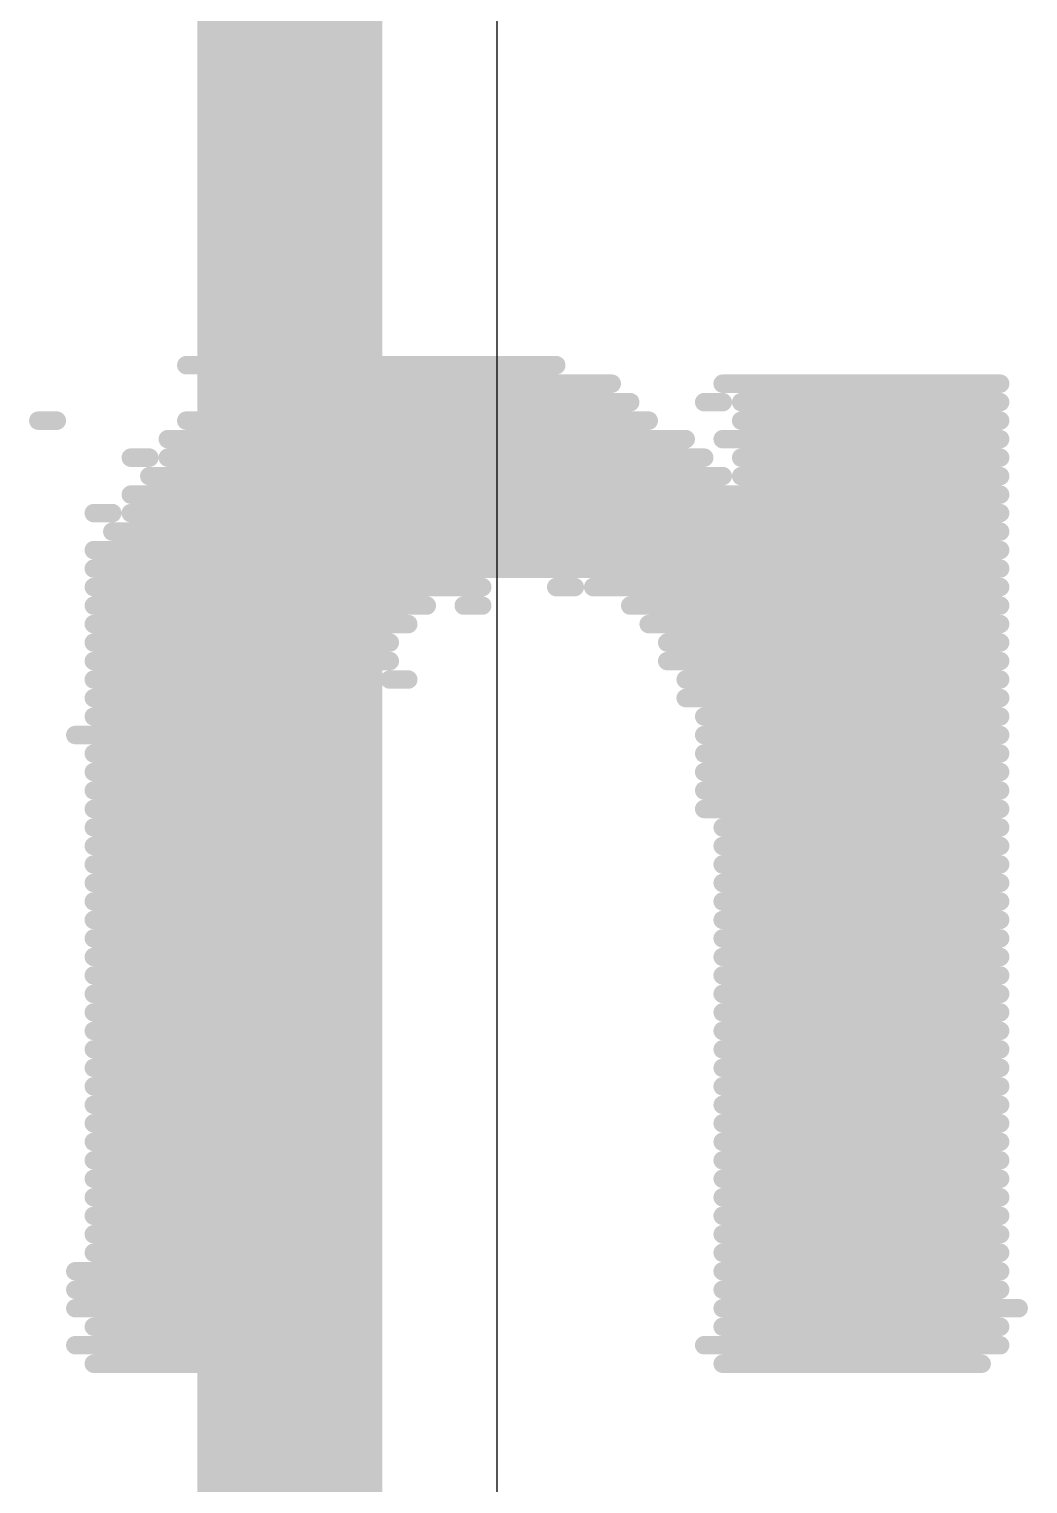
# Model space of a CAD drawing. Header units: inches. Extents: x -5 to 247, y -53 to 67.
# Drawn here: x 20.902 to 22.273, y -20.943 to -18.945 of the extents above; entities that cross this region are included whole.
import ezdxf

# ---------------------------------------------------------------- set-up
doc = ezdxf.new("R2010")
doc.units = ezdxf.units.IN
doc.layers.add('Bottom Overlay', color=54, linetype='Continuous')
doc.layers.add('Top Layer', color=1, linetype='Continuous')

msp = doc.modelspace()

# ---------------------------------------------------------------- linework, layer by layer
at = {"layer": 'Bottom Overlay'}
for points in [[(21.1177, -19.4068, 0.0254, 0.0254, 0), (21.1431, -19.4068, 0.0254, 0.0254, 0)], [(21.2955, -19.4068, 0.0254, 0.0254, 0), (21.6257, -19.4068, 0.0254, 0.0254, 0)], [(21.2193, -19.4322, 0.0254, 0.0254, 0), (21.7019, -19.4322, 0.0254, 0.0254, 0)], [(21.8543, -19.4322, 0.0254, 0.0254, 0), (22.2353, -19.4322, 0.0254, 0.0254, 0)], [(21.1685, -19.4576, 0.0254, 0.0254, 0), (21.7273, -19.4576, 0.0254, 0.0254, 0)], [(21.8289, -19.4576, 0.0254, 0.0254, 0), (21.8543, -19.4576, 0.0254, 0.0254, 0)], [(21.8797, -19.4576, 0.0254, 0.0254, 0), (22.2353, -19.4576, 0.0254, 0.0254, 0)], [(20.9145, -19.483, 0.0254, 0.0254, 0), (20.9399, -19.483, 0.0254, 0.0254, 0)], [(21.1177, -19.483, 0.0254, 0.0254, 0), (21.7527, -19.483, 0.0254, 0.0254, 0)], [(21.8797, -19.483, 0.0254, 0.0254, 0), (22.2353, -19.483, 0.0254, 0.0254, 0)], [(21.0923, -19.5084, 0.0254, 0.0254, 0), (21.8035, -19.5084, 0.0254, 0.0254, 0)], [(21.8543, -19.5084, 0.0254, 0.0254, 0), (22.2353, -19.5084, 0.0254, 0.0254, 0)], [(21.0415, -19.5338, 0.0254, 0.0254, 0), (21.0669, -19.5338, 0.0254, 0.0254, 0)], [(21.0923, -19.5338, 0.0254, 0.0254, 0), (21.8289, -19.5338, 0.0254, 0.0254, 0)], [(21.8797, -19.5338, 0.0254, 0.0254, 0), (22.2353, -19.5338, 0.0254, 0.0254, 0)], [(21.0669, -19.5592, 0.0254, 0.0254, 0), (21.8543, -19.5592, 0.0254, 0.0254, 0)], [(21.8797, -19.5592, 0.0254, 0.0254, 0), (22.2353, -19.5592, 0.0254, 0.0254, 0)], [(21.0415, -19.5846, 0.0254, 0.0254, 0), (22.2353, -19.5846, 0.0254, 0.0254, 0)], [(20.9907, -19.61, 0.0254, 0.0254, 0), (21.0161, -19.61, 0.0254, 0.0254, 0)], [(21.0415, -19.61, 0.0254, 0.0254, 0), (22.2353, -19.61, 0.0254, 0.0254, 0)], [(21.0161, -19.6354, 0.0254, 0.0254, 0), (22.2353, -19.6354, 0.0254, 0.0254, 0)], [(20.9907, -19.6608, 0.0254, 0.0254, 0), (22.2353, -19.6608, 0.0254, 0.0254, 0)], [(20.9907, -19.6862, 0.0254, 0.0254, 0), (22.2353, -19.6862, 0.0254, 0.0254, 0)], [(20.9907, -19.7116, 0.0254, 0.0254, 0), (21.5241, -19.7116, 0.0254, 0.0254, 0)], [(21.6257, -19.7116, 0.0254, 0.0254, 0), (21.6511, -19.7116, 0.0254, 0.0254, 0)], [(21.6765, -19.7116, 0.0254, 0.0254, 0), (22.2353, -19.7116, 0.0254, 0.0254, 0)], [(20.9907, -19.737, 0.0254, 0.0254, 0), (21.4479, -19.737, 0.0254, 0.0254, 0)], [(21.4987, -19.737, 0.0254, 0.0254, 0), (21.5241, -19.737, 0.0254, 0.0254, 0)], [(21.7273, -19.737, 0.0254, 0.0254, 0), (22.2353, -19.737, 0.0254, 0.0254, 0)], [(20.9907, -19.7624, 0.0254, 0.0254, 0), (21.4225, -19.7624, 0.0254, 0.0254, 0)], [(21.7527, -19.7624, 0.0254, 0.0254, 0), (22.2353, -19.7624, 0.0254, 0.0254, 0)], [(20.9907, -19.7878, 0.0254, 0.0254, 0), (21.3971, -19.7878, 0.0254, 0.0254, 0)], [(21.7781, -19.7878, 0.0254, 0.0254, 0), (22.2353, -19.7878, 0.0254, 0.0254, 0)], [(20.9907, -19.8132, 0.0254, 0.0254, 0), (21.3971, -19.8132, 0.0254, 0.0254, 0)], [(21.7781, -19.8132, 0.0254, 0.0254, 0), (22.2353, -19.8132, 0.0254, 0.0254, 0)], [(20.9907, -19.8386, 0.0254, 0.0254, 0), (21.3717, -19.8386, 0.0254, 0.0254, 0)], [(21.3971, -19.8386, 0.0254, 0.0254, 0), (21.4225, -19.8386, 0.0254, 0.0254, 0)], [(21.8035, -19.8386, 0.0254, 0.0254, 0), (22.2353, -19.8386, 0.0254, 0.0254, 0)], [(20.9907, -19.864, 0.0254, 0.0254, 0), (21.3717, -19.864, 0.0254, 0.0254, 0)], [(21.8035, -19.864, 0.0254, 0.0254, 0), (22.2353, -19.864, 0.0254, 0.0254, 0)], [(20.9907, -19.8894, 0.0254, 0.0254, 0), (21.3717, -19.8894, 0.0254, 0.0254, 0)], [(21.8289, -19.8894, 0.0254, 0.0254, 0), (22.2353, -19.8894, 0.0254, 0.0254, 0)], [(20.9653, -19.9148, 0.0254, 0.0254, 0), (21.3717, -19.9148, 0.0254, 0.0254, 0)], [(21.8289, -19.9148, 0.0254, 0.0254, 0), (22.2353, -19.9148, 0.0254, 0.0254, 0)], [(20.9907, -19.9402, 0.0254, 0.0254, 0), (21.3717, -19.9402, 0.0254, 0.0254, 0)], [(21.8289, -19.9402, 0.0254, 0.0254, 0), (22.2353, -19.9402, 0.0254, 0.0254, 0)], [(20.9907, -19.9656, 0.0254, 0.0254, 0), (21.3717, -19.9656, 0.0254, 0.0254, 0)], [(21.8289, -19.9656, 0.0254, 0.0254, 0), (22.2353, -19.9656, 0.0254, 0.0254, 0)], [(20.9907, -19.991, 0.0254, 0.0254, 0), (21.3717, -19.991, 0.0254, 0.0254, 0)], [(21.8289, -19.991, 0.0254, 0.0254, 0), (22.2353, -19.991, 0.0254, 0.0254, 0)], [(20.9907, -20.0164, 0.0254, 0.0254, 0), (21.3717, -20.0164, 0.0254, 0.0254, 0)], [(21.8289, -20.0164, 0.0254, 0.0254, 0), (22.2353, -20.0164, 0.0254, 0.0254, 0)], [(20.9907, -20.0418, 0.0254, 0.0254, 0), (21.3717, -20.0418, 0.0254, 0.0254, 0)], [(21.8543, -20.0418, 0.0254, 0.0254, 0), (22.2353, -20.0418, 0.0254, 0.0254, 0)], [(20.9907, -20.0672, 0.0254, 0.0254, 0), (21.3717, -20.0672, 0.0254, 0.0254, 0)], [(21.8543, -20.0672, 0.0254, 0.0254, 0), (22.2353, -20.0672, 0.0254, 0.0254, 0)], [(20.9907, -20.0926, 0.0254, 0.0254, 0), (21.3717, -20.0926, 0.0254, 0.0254, 0)], [(21.8543, -20.0926, 0.0254, 0.0254, 0), (22.2353, -20.0926, 0.0254, 0.0254, 0)], [(20.9907, -20.118, 0.0254, 0.0254, 0), (21.3717, -20.118, 0.0254, 0.0254, 0)], [(21.8543, -20.118, 0.0254, 0.0254, 0), (22.2353, -20.118, 0.0254, 0.0254, 0)], [(20.9907, -20.1434, 0.0254, 0.0254, 0), (21.3717, -20.1434, 0.0254, 0.0254, 0)], [(21.8543, -20.1434, 0.0254, 0.0254, 0), (22.2353, -20.1434, 0.0254, 0.0254, 0)], [(20.9907, -20.1688, 0.0254, 0.0254, 0), (21.3717, -20.1688, 0.0254, 0.0254, 0)], [(21.8543, -20.1688, 0.0254, 0.0254, 0), (22.2353, -20.1688, 0.0254, 0.0254, 0)], [(20.9907, -20.1942, 0.0254, 0.0254, 0), (21.3717, -20.1942, 0.0254, 0.0254, 0)], [(21.8543, -20.1942, 0.0254, 0.0254, 0), (22.2353, -20.1942, 0.0254, 0.0254, 0)], [(20.9907, -20.2196, 0.0254, 0.0254, 0), (21.3717, -20.2196, 0.0254, 0.0254, 0)], [(21.8543, -20.2196, 0.0254, 0.0254, 0), (22.2353, -20.2196, 0.0254, 0.0254, 0)], [(20.9907, -20.245, 0.0254, 0.0254, 0), (21.3717, -20.245, 0.0254, 0.0254, 0)], [(21.8543, -20.245, 0.0254, 0.0254, 0), (22.2353, -20.245, 0.0254, 0.0254, 0)], [(20.9907, -20.2704, 0.0254, 0.0254, 0), (21.3717, -20.2704, 0.0254, 0.0254, 0)], [(21.8543, -20.2704, 0.0254, 0.0254, 0), (22.2353, -20.2704, 0.0254, 0.0254, 0)], [(20.9907, -20.2958, 0.0254, 0.0254, 0), (21.3717, -20.2958, 0.0254, 0.0254, 0)], [(21.8543, -20.2958, 0.0254, 0.0254, 0), (22.2353, -20.2958, 0.0254, 0.0254, 0)], [(20.9907, -20.3212, 0.0254, 0.0254, 0), (21.3717, -20.3212, 0.0254, 0.0254, 0)], [(21.8543, -20.3212, 0.0254, 0.0254, 0), (22.2353, -20.3212, 0.0254, 0.0254, 0)], [(20.9907, -20.3466, 0.0254, 0.0254, 0), (21.3717, -20.3466, 0.0254, 0.0254, 0)], [(21.8543, -20.3466, 0.0254, 0.0254, 0), (22.2353, -20.3466, 0.0254, 0.0254, 0)], [(20.9907, -20.372, 0.0254, 0.0254, 0), (21.3717, -20.372, 0.0254, 0.0254, 0)], [(21.8543, -20.372, 0.0254, 0.0254, 0), (22.2353, -20.372, 0.0254, 0.0254, 0)], [(20.9907, -20.3974, 0.0254, 0.0254, 0), (21.3717, -20.3974, 0.0254, 0.0254, 0)], [(21.8543, -20.3974, 0.0254, 0.0254, 0), (22.2353, -20.3974, 0.0254, 0.0254, 0)], [(20.9907, -20.4228, 0.0254, 0.0254, 0), (21.3717, -20.4228, 0.0254, 0.0254, 0)], [(21.8543, -20.4228, 0.0254, 0.0254, 0), (22.2353, -20.4228, 0.0254, 0.0254, 0)], [(20.9907, -20.4482, 0.0254, 0.0254, 0), (21.3717, -20.4482, 0.0254, 0.0254, 0)], [(21.8543, -20.4482, 0.0254, 0.0254, 0), (22.2353, -20.4482, 0.0254, 0.0254, 0)], [(20.9907, -20.4736, 0.0254, 0.0254, 0), (21.3717, -20.4736, 0.0254, 0.0254, 0)], [(21.8543, -20.4736, 0.0254, 0.0254, 0), (22.2353, -20.4736, 0.0254, 0.0254, 0)], [(20.9907, -20.499, 0.0254, 0.0254, 0), (21.3717, -20.499, 0.0254, 0.0254, 0)], [(21.8543, -20.499, 0.0254, 0.0254, 0), (22.2353, -20.499, 0.0254, 0.0254, 0)], [(20.9907, -20.5244, 0.0254, 0.0254, 0), (21.3717, -20.5244, 0.0254, 0.0254, 0)], [(21.8543, -20.5244, 0.0254, 0.0254, 0), (22.2353, -20.5244, 0.0254, 0.0254, 0)], [(20.9907, -20.5498, 0.0254, 0.0254, 0), (21.3717, -20.5498, 0.0254, 0.0254, 0)], [(21.8543, -20.5498, 0.0254, 0.0254, 0), (22.2353, -20.5498, 0.0254, 0.0254, 0)], [(20.9907, -20.5752, 0.0254, 0.0254, 0), (21.3717, -20.5752, 0.0254, 0.0254, 0)], [(21.8543, -20.5752, 0.0254, 0.0254, 0), (22.2353, -20.5752, 0.0254, 0.0254, 0)], [(20.9907, -20.6006, 0.0254, 0.0254, 0), (21.3717, -20.6006, 0.0254, 0.0254, 0)], [(21.8543, -20.6006, 0.0254, 0.0254, 0), (22.2353, -20.6006, 0.0254, 0.0254, 0)], [(20.9907, -20.626, 0.0254, 0.0254, 0), (21.3717, -20.626, 0.0254, 0.0254, 0)], [(21.8543, -20.626, 0.0254, 0.0254, 0), (22.2353, -20.626, 0.0254, 0.0254, 0)], [(20.9653, -20.6514, 0.0254, 0.0254, 0), (21.3717, -20.6514, 0.0254, 0.0254, 0)], [(21.8543, -20.6514, 0.0254, 0.0254, 0), (22.2353, -20.6514, 0.0254, 0.0254, 0)], [(20.9653, -20.6768, 0.0254, 0.0254, 0), (21.3717, -20.6768, 0.0254, 0.0254, 0)], [(21.8543, -20.6768, 0.0254, 0.0254, 0), (22.2353, -20.6768, 0.0254, 0.0254, 0)], [(20.9653, -20.7022, 0.0254, 0.0254, 0), (21.3717, -20.7022, 0.0254, 0.0254, 0)], [(21.8543, -20.7022, 0.0254, 0.0254, 0), (22.2607, -20.7022, 0.0254, 0.0254, 0)], [(20.9907, -20.7276, 0.0254, 0.0254, 0), (21.3717, -20.7276, 0.0254, 0.0254, 0)], [(21.8543, -20.7276, 0.0254, 0.0254, 0), (22.2353, -20.7276, 0.0254, 0.0254, 0)], [(20.9653, -20.753, 0.0254, 0.0254, 0), (21.3717, -20.753, 0.0254, 0.0254, 0)], [(21.8289, -20.753, 0.0254, 0.0254, 0), (22.2353, -20.753, 0.0254, 0.0254, 0)], [(20.9907, -20.7784, 0.0254, 0.0254, 0), (21.3717, -20.7784, 0.0254, 0.0254, 0)], [(21.8543, -20.7784, 0.0254, 0.0254, 0), (22.2099, -20.7784, 0.0254, 0.0254, 0)]]:
    msp.add_lwpolyline(points, format="xyseb", dxfattribs=at)
for points in [[(21.1113, -19.4068, 0.0127, 0.0127, 1), (21.124, -19.4068, 0.0127, 0.0127, 1)], [(21.1367, -19.4068, 0.0127, 0.0127, 1), (21.1494, -19.4068, 0.0127, 0.0127, 1)], [(21.2891, -19.4068, 0.0127, 0.0127, 1), (21.3018, -19.4068, 0.0127, 0.0127, 1)], [(21.6193, -19.4068, 0.0127, 0.0127, 1), (21.632, -19.4068, 0.0127, 0.0127, 1)], [(21.2129, -19.4322, 0.0127, 0.0127, 1), (21.2256, -19.4322, 0.0127, 0.0127, 1)], [(21.6955, -19.4322, 0.0127, 0.0127, 1), (21.7082, -19.4322, 0.0127, 0.0127, 1)], [(21.8479, -19.4322, 0.0127, 0.0127, 1), (21.8606, -19.4322, 0.0127, 0.0127, 1)], [(22.2289, -19.4322, 0.0127, 0.0127, 1), (22.2416, -19.4322, 0.0127, 0.0127, 1)], [(21.1621, -19.4576, 0.0127, 0.0127, 1), (21.1748, -19.4576, 0.0127, 0.0127, 1)], [(21.7209, -19.4576, 0.0127, 0.0127, 1), (21.7336, -19.4576, 0.0127, 0.0127, 1)], [(21.8225, -19.4576, 0.0127, 0.0127, 1), (21.8352, -19.4576, 0.0127, 0.0127, 1)], [(21.8479, -19.4576, 0.0127, 0.0127, 1), (21.8606, -19.4576, 0.0127, 0.0127, 1)], [(21.8733, -19.4576, 0.0127, 0.0127, 1), (21.886, -19.4576, 0.0127, 0.0127, 1)], [(22.2289, -19.4576, 0.0127, 0.0127, 1), (22.2416, -19.4576, 0.0127, 0.0127, 1)], [(20.9081, -19.483, 0.0127, 0.0127, 1), (20.9208, -19.483, 0.0127, 0.0127, 1)], [(20.9335, -19.483, 0.0127, 0.0127, 1), (20.9462, -19.483, 0.0127, 0.0127, 1)], [(21.1113, -19.483, 0.0127, 0.0127, 1), (21.124, -19.483, 0.0127, 0.0127, 1)], [(21.7463, -19.483, 0.0127, 0.0127, 1), (21.759, -19.483, 0.0127, 0.0127, 1)], [(21.8733, -19.483, 0.0127, 0.0127, 1), (21.886, -19.483, 0.0127, 0.0127, 1)], [(22.2289, -19.483, 0.0127, 0.0127, 1), (22.2416, -19.483, 0.0127, 0.0127, 1)], [(21.0859, -19.5084, 0.0127, 0.0127, 1), (21.0986, -19.5084, 0.0127, 0.0127, 1)], [(21.7971, -19.5084, 0.0127, 0.0127, 1), (21.8098, -19.5084, 0.0127, 0.0127, 1)], [(21.8479, -19.5084, 0.0127, 0.0127, 1), (21.8606, -19.5084, 0.0127, 0.0127, 1)], [(22.2289, -19.5084, 0.0127, 0.0127, 1), (22.2416, -19.5084, 0.0127, 0.0127, 1)], [(21.0351, -19.5338, 0.0127, 0.0127, 1), (21.0478, -19.5338, 0.0127, 0.0127, 1)], [(21.0605, -19.5338, 0.0127, 0.0127, 1), (21.0732, -19.5338, 0.0127, 0.0127, 1)], [(21.0859, -19.5338, 0.0127, 0.0127, 1), (21.0986, -19.5338, 0.0127, 0.0127, 1)], [(21.8225, -19.5338, 0.0127, 0.0127, 1), (21.8352, -19.5338, 0.0127, 0.0127, 1)], [(21.8733, -19.5338, 0.0127, 0.0127, 1), (21.886, -19.5338, 0.0127, 0.0127, 1)], [(22.2289, -19.5338, 0.0127, 0.0127, 1), (22.2416, -19.5338, 0.0127, 0.0127, 1)], [(21.0605, -19.5592, 0.0127, 0.0127, 1), (21.0732, -19.5592, 0.0127, 0.0127, 1)], [(21.8479, -19.5592, 0.0127, 0.0127, 1), (21.8606, -19.5592, 0.0127, 0.0127, 1)], [(21.8733, -19.5592, 0.0127, 0.0127, 1), (21.886, -19.5592, 0.0127, 0.0127, 1)], [(22.2289, -19.5592, 0.0127, 0.0127, 1), (22.2416, -19.5592, 0.0127, 0.0127, 1)], [(21.0351, -19.5846, 0.0127, 0.0127, 1), (21.0478, -19.5846, 0.0127, 0.0127, 1)], [(22.2289, -19.5846, 0.0127, 0.0127, 1), (22.2416, -19.5846, 0.0127, 0.0127, 1)], [(20.9843, -19.61, 0.0127, 0.0127, 1), (20.997, -19.61, 0.0127, 0.0127, 1)], [(21.0097, -19.61, 0.0127, 0.0127, 1), (21.0224, -19.61, 0.0127, 0.0127, 1)], [(21.0351, -19.61, 0.0127, 0.0127, 1), (21.0478, -19.61, 0.0127, 0.0127, 1)], [(22.2289, -19.61, 0.0127, 0.0127, 1), (22.2416, -19.61, 0.0127, 0.0127, 1)], [(21.0097, -19.6354, 0.0127, 0.0127, 1), (21.0224, -19.6354, 0.0127, 0.0127, 1)], [(22.2289, -19.6354, 0.0127, 0.0127, 1), (22.2416, -19.6354, 0.0127, 0.0127, 1)], [(20.9843, -19.6608, 0.0127, 0.0127, 1), (20.997, -19.6608, 0.0127, 0.0127, 1)], [(22.2289, -19.6608, 0.0127, 0.0127, 1), (22.2416, -19.6608, 0.0127, 0.0127, 1)], [(20.9843, -19.6862, 0.0127, 0.0127, 1), (20.997, -19.6862, 0.0127, 0.0127, 1)], [(22.2289, -19.6862, 0.0127, 0.0127, 1), (22.2416, -19.6862, 0.0127, 0.0127, 1)], [(20.9843, -19.7116, 0.0127, 0.0127, 1), (20.997, -19.7116, 0.0127, 0.0127, 1)], [(21.5177, -19.7116, 0.0127, 0.0127, 1), (21.5304, -19.7116, 0.0127, 0.0127, 1)], [(21.6193, -19.7116, 0.0127, 0.0127, 1), (21.632, -19.7116, 0.0127, 0.0127, 1)], [(21.6447, -19.7116, 0.0127, 0.0127, 1), (21.6574, -19.7116, 0.0127, 0.0127, 1)], [(21.6701, -19.7116, 0.0127, 0.0127, 1), (21.6828, -19.7116, 0.0127, 0.0127, 1)], [(22.2289, -19.7116, 0.0127, 0.0127, 1), (22.2416, -19.7116, 0.0127, 0.0127, 1)], [(20.9843, -19.737, 0.0127, 0.0127, 1), (20.997, -19.737, 0.0127, 0.0127, 1)], [(21.4415, -19.737, 0.0127, 0.0127, 1), (21.4542, -19.737, 0.0127, 0.0127, 1)], [(21.4923, -19.737, 0.0127, 0.0127, 1), (21.505, -19.737, 0.0127, 0.0127, 1)], [(21.5177, -19.737, 0.0127, 0.0127, 1), (21.5304, -19.737, 0.0127, 0.0127, 1)], [(21.7209, -19.737, 0.0127, 0.0127, 1), (21.7336, -19.737, 0.0127, 0.0127, 1)], [(22.2289, -19.737, 0.0127, 0.0127, 1), (22.2416, -19.737, 0.0127, 0.0127, 1)], [(20.9843, -19.7624, 0.0127, 0.0127, 1), (20.997, -19.7624, 0.0127, 0.0127, 1)], [(21.4161, -19.7624, 0.0127, 0.0127, 1), (21.4288, -19.7624, 0.0127, 0.0127, 1)], [(21.7463, -19.7624, 0.0127, 0.0127, 1), (21.759, -19.7624, 0.0127, 0.0127, 1)], [(22.2289, -19.7624, 0.0127, 0.0127, 1), (22.2416, -19.7624, 0.0127, 0.0127, 1)], [(20.9843, -19.7878, 0.0127, 0.0127, 1), (20.997, -19.7878, 0.0127, 0.0127, 1)], [(21.3907, -19.7878, 0.0127, 0.0127, 1), (21.4034, -19.7878, 0.0127, 0.0127, 1)], [(21.7717, -19.7878, 0.0127, 0.0127, 1), (21.7844, -19.7878, 0.0127, 0.0127, 1)], [(22.2289, -19.7878, 0.0127, 0.0127, 1), (22.2416, -19.7878, 0.0127, 0.0127, 1)], [(20.9843, -19.8132, 0.0127, 0.0127, 1), (20.997, -19.8132, 0.0127, 0.0127, 1)], [(21.3907, -19.8132, 0.0127, 0.0127, 1), (21.4034, -19.8132, 0.0127, 0.0127, 1)], [(21.7717, -19.8132, 0.0127, 0.0127, 1), (21.7844, -19.8132, 0.0127, 0.0127, 1)], [(22.2289, -19.8132, 0.0127, 0.0127, 1), (22.2416, -19.8132, 0.0127, 0.0127, 1)], [(20.9843, -19.8386, 0.0127, 0.0127, 1), (20.997, -19.8386, 0.0127, 0.0127, 1)], [(21.3653, -19.8386, 0.0127, 0.0127, 1), (21.378, -19.8386, 0.0127, 0.0127, 1)], [(21.3907, -19.8386, 0.0127, 0.0127, 1), (21.4034, -19.8386, 0.0127, 0.0127, 1)], [(21.4161, -19.8386, 0.0127, 0.0127, 1), (21.4288, -19.8386, 0.0127, 0.0127, 1)], [(21.7971, -19.8386, 0.0127, 0.0127, 1), (21.8098, -19.8386, 0.0127, 0.0127, 1)], [(22.2289, -19.8386, 0.0127, 0.0127, 1), (22.2416, -19.8386, 0.0127, 0.0127, 1)], [(20.9843, -19.864, 0.0127, 0.0127, 1), (20.997, -19.864, 0.0127, 0.0127, 1)], [(21.3653, -19.864, 0.0127, 0.0127, 1), (21.378, -19.864, 0.0127, 0.0127, 1)], [(21.7971, -19.864, 0.0127, 0.0127, 1), (21.8098, -19.864, 0.0127, 0.0127, 1)], [(22.2289, -19.864, 0.0127, 0.0127, 1), (22.2416, -19.864, 0.0127, 0.0127, 1)], [(20.9843, -19.8894, 0.0127, 0.0127, 1), (20.997, -19.8894, 0.0127, 0.0127, 1)], [(21.3653, -19.8894, 0.0127, 0.0127, 1), (21.378, -19.8894, 0.0127, 0.0127, 1)], [(21.8225, -19.8894, 0.0127, 0.0127, 1), (21.8352, -19.8894, 0.0127, 0.0127, 1)], [(22.2289, -19.8894, 0.0127, 0.0127, 1), (22.2416, -19.8894, 0.0127, 0.0127, 1)], [(20.9589, -19.9148, 0.0127, 0.0127, 1), (20.9716, -19.9148, 0.0127, 0.0127, 1)], [(21.3653, -19.9148, 0.0127, 0.0127, 1), (21.378, -19.9148, 0.0127, 0.0127, 1)], [(21.8225, -19.9148, 0.0127, 0.0127, 1), (21.8352, -19.9148, 0.0127, 0.0127, 1)], [(22.2289, -19.9148, 0.0127, 0.0127, 1), (22.2416, -19.9148, 0.0127, 0.0127, 1)], [(20.9843, -19.9402, 0.0127, 0.0127, 1), (20.997, -19.9402, 0.0127, 0.0127, 1)], [(21.3653, -19.9402, 0.0127, 0.0127, 1), (21.378, -19.9402, 0.0127, 0.0127, 1)], [(21.8225, -19.9402, 0.0127, 0.0127, 1), (21.8352, -19.9402, 0.0127, 0.0127, 1)], [(22.2289, -19.9402, 0.0127, 0.0127, 1), (22.2416, -19.9402, 0.0127, 0.0127, 1)], [(20.9843, -19.9656, 0.0127, 0.0127, 1), (20.997, -19.9656, 0.0127, 0.0127, 1)], [(21.3653, -19.9656, 0.0127, 0.0127, 1), (21.378, -19.9656, 0.0127, 0.0127, 1)], [(21.8225, -19.9656, 0.0127, 0.0127, 1), (21.8352, -19.9656, 0.0127, 0.0127, 1)], [(22.2289, -19.9656, 0.0127, 0.0127, 1), (22.2416, -19.9656, 0.0127, 0.0127, 1)], [(20.9843, -19.991, 0.0127, 0.0127, 1), (20.997, -19.991, 0.0127, 0.0127, 1)], [(21.3653, -19.991, 0.0127, 0.0127, 1), (21.378, -19.991, 0.0127, 0.0127, 1)], [(21.8225, -19.991, 0.0127, 0.0127, 1), (21.8352, -19.991, 0.0127, 0.0127, 1)], [(22.2289, -19.991, 0.0127, 0.0127, 1), (22.2416, -19.991, 0.0127, 0.0127, 1)], [(20.9843, -20.0164, 0.0127, 0.0127, 1), (20.997, -20.0164, 0.0127, 0.0127, 1)], [(21.3653, -20.0164, 0.0127, 0.0127, 1), (21.378, -20.0164, 0.0127, 0.0127, 1)], [(21.8225, -20.0164, 0.0127, 0.0127, 1), (21.8352, -20.0164, 0.0127, 0.0127, 1)], [(22.2289, -20.0164, 0.0127, 0.0127, 1), (22.2416, -20.0164, 0.0127, 0.0127, 1)], [(20.9843, -20.0418, 0.0127, 0.0127, 1), (20.997, -20.0418, 0.0127, 0.0127, 1)], [(21.3653, -20.0418, 0.0127, 0.0127, 1), (21.378, -20.0418, 0.0127, 0.0127, 1)], [(21.8479, -20.0418, 0.0127, 0.0127, 1), (21.8606, -20.0418, 0.0127, 0.0127, 1)], [(22.2289, -20.0418, 0.0127, 0.0127, 1), (22.2416, -20.0418, 0.0127, 0.0127, 1)], [(20.9843, -20.0672, 0.0127, 0.0127, 1), (20.997, -20.0672, 0.0127, 0.0127, 1)], [(21.3653, -20.0672, 0.0127, 0.0127, 1), (21.378, -20.0672, 0.0127, 0.0127, 1)], [(21.8479, -20.0672, 0.0127, 0.0127, 1), (21.8606, -20.0672, 0.0127, 0.0127, 1)], [(22.2289, -20.0672, 0.0127, 0.0127, 1), (22.2416, -20.0672, 0.0127, 0.0127, 1)], [(20.9843, -20.0926, 0.0127, 0.0127, 1), (20.997, -20.0926, 0.0127, 0.0127, 1)], [(21.3653, -20.0926, 0.0127, 0.0127, 1), (21.378, -20.0926, 0.0127, 0.0127, 1)], [(21.8479, -20.0926, 0.0127, 0.0127, 1), (21.8606, -20.0926, 0.0127, 0.0127, 1)], [(22.2289, -20.0926, 0.0127, 0.0127, 1), (22.2416, -20.0926, 0.0127, 0.0127, 1)], [(20.9843, -20.118, 0.0127, 0.0127, 1), (20.997, -20.118, 0.0127, 0.0127, 1)], [(21.3653, -20.118, 0.0127, 0.0127, 1), (21.378, -20.118, 0.0127, 0.0127, 1)], [(21.8479, -20.118, 0.0127, 0.0127, 1), (21.8606, -20.118, 0.0127, 0.0127, 1)], [(22.2289, -20.118, 0.0127, 0.0127, 1), (22.2416, -20.118, 0.0127, 0.0127, 1)], [(20.9843, -20.1434, 0.0127, 0.0127, 1), (20.997, -20.1434, 0.0127, 0.0127, 1)], [(21.3653, -20.1434, 0.0127, 0.0127, 1), (21.378, -20.1434, 0.0127, 0.0127, 1)], [(21.8479, -20.1434, 0.0127, 0.0127, 1), (21.8606, -20.1434, 0.0127, 0.0127, 1)], [(22.2289, -20.1434, 0.0127, 0.0127, 1), (22.2416, -20.1434, 0.0127, 0.0127, 1)], [(20.9843, -20.1688, 0.0127, 0.0127, 1), (20.997, -20.1688, 0.0127, 0.0127, 1)], [(21.3653, -20.1688, 0.0127, 0.0127, 1), (21.378, -20.1688, 0.0127, 0.0127, 1)], [(21.8479, -20.1688, 0.0127, 0.0127, 1), (21.8606, -20.1688, 0.0127, 0.0127, 1)], [(22.2289, -20.1688, 0.0127, 0.0127, 1), (22.2416, -20.1688, 0.0127, 0.0127, 1)], [(20.9843, -20.1942, 0.0127, 0.0127, 1), (20.997, -20.1942, 0.0127, 0.0127, 1)], [(21.3653, -20.1942, 0.0127, 0.0127, 1), (21.378, -20.1942, 0.0127, 0.0127, 1)], [(21.8479, -20.1942, 0.0127, 0.0127, 1), (21.8606, -20.1942, 0.0127, 0.0127, 1)], [(22.2289, -20.1942, 0.0127, 0.0127, 1), (22.2416, -20.1942, 0.0127, 0.0127, 1)], [(20.9843, -20.2196, 0.0127, 0.0127, 1), (20.997, -20.2196, 0.0127, 0.0127, 1)], [(21.3653, -20.2196, 0.0127, 0.0127, 1), (21.378, -20.2196, 0.0127, 0.0127, 1)], [(21.8479, -20.2196, 0.0127, 0.0127, 1), (21.8606, -20.2196, 0.0127, 0.0127, 1)], [(22.2289, -20.2196, 0.0127, 0.0127, 1), (22.2416, -20.2196, 0.0127, 0.0127, 1)], [(20.9843, -20.245, 0.0127, 0.0127, 1), (20.997, -20.245, 0.0127, 0.0127, 1)], [(21.3653, -20.245, 0.0127, 0.0127, 1), (21.378, -20.245, 0.0127, 0.0127, 1)], [(21.8479, -20.245, 0.0127, 0.0127, 1), (21.8606, -20.245, 0.0127, 0.0127, 1)], [(22.2289, -20.245, 0.0127, 0.0127, 1), (22.2416, -20.245, 0.0127, 0.0127, 1)], [(20.9843, -20.2704, 0.0127, 0.0127, 1), (20.997, -20.2704, 0.0127, 0.0127, 1)], [(21.3653, -20.2704, 0.0127, 0.0127, 1), (21.378, -20.2704, 0.0127, 0.0127, 1)], [(21.8479, -20.2704, 0.0127, 0.0127, 1), (21.8606, -20.2704, 0.0127, 0.0127, 1)], [(22.2289, -20.2704, 0.0127, 0.0127, 1), (22.2416, -20.2704, 0.0127, 0.0127, 1)], [(20.9843, -20.2958, 0.0127, 0.0127, 1), (20.997, -20.2958, 0.0127, 0.0127, 1)], [(21.3653, -20.2958, 0.0127, 0.0127, 1), (21.378, -20.2958, 0.0127, 0.0127, 1)], [(21.8479, -20.2958, 0.0127, 0.0127, 1), (21.8606, -20.2958, 0.0127, 0.0127, 1)], [(22.2289, -20.2958, 0.0127, 0.0127, 1), (22.2416, -20.2958, 0.0127, 0.0127, 1)], [(20.9843, -20.3212, 0.0127, 0.0127, 1), (20.997, -20.3212, 0.0127, 0.0127, 1)], [(21.3653, -20.3212, 0.0127, 0.0127, 1), (21.378, -20.3212, 0.0127, 0.0127, 1)], [(21.8479, -20.3212, 0.0127, 0.0127, 1), (21.8606, -20.3212, 0.0127, 0.0127, 1)], [(22.2289, -20.3212, 0.0127, 0.0127, 1), (22.2416, -20.3212, 0.0127, 0.0127, 1)], [(20.9843, -20.3466, 0.0127, 0.0127, 1), (20.997, -20.3466, 0.0127, 0.0127, 1)], [(21.3653, -20.3466, 0.0127, 0.0127, 1), (21.378, -20.3466, 0.0127, 0.0127, 1)], [(21.8479, -20.3466, 0.0127, 0.0127, 1), (21.8606, -20.3466, 0.0127, 0.0127, 1)], [(22.2289, -20.3466, 0.0127, 0.0127, 1), (22.2416, -20.3466, 0.0127, 0.0127, 1)], [(20.9843, -20.372, 0.0127, 0.0127, 1), (20.997, -20.372, 0.0127, 0.0127, 1)], [(21.3653, -20.372, 0.0127, 0.0127, 1), (21.378, -20.372, 0.0127, 0.0127, 1)], [(21.8479, -20.372, 0.0127, 0.0127, 1), (21.8606, -20.372, 0.0127, 0.0127, 1)], [(22.2289, -20.372, 0.0127, 0.0127, 1), (22.2416, -20.372, 0.0127, 0.0127, 1)], [(20.9843, -20.3974, 0.0127, 0.0127, 1), (20.997, -20.3974, 0.0127, 0.0127, 1)], [(21.3653, -20.3974, 0.0127, 0.0127, 1), (21.378, -20.3974, 0.0127, 0.0127, 1)], [(21.8479, -20.3974, 0.0127, 0.0127, 1), (21.8606, -20.3974, 0.0127, 0.0127, 1)], [(22.2289, -20.3974, 0.0127, 0.0127, 1), (22.2416, -20.3974, 0.0127, 0.0127, 1)], [(20.9843, -20.4228, 0.0127, 0.0127, 1), (20.997, -20.4228, 0.0127, 0.0127, 1)], [(21.3653, -20.4228, 0.0127, 0.0127, 1), (21.378, -20.4228, 0.0127, 0.0127, 1)], [(21.8479, -20.4228, 0.0127, 0.0127, 1), (21.8606, -20.4228, 0.0127, 0.0127, 1)], [(22.2289, -20.4228, 0.0127, 0.0127, 1), (22.2416, -20.4228, 0.0127, 0.0127, 1)], [(20.9843, -20.4482, 0.0127, 0.0127, 1), (20.997, -20.4482, 0.0127, 0.0127, 1)], [(21.3653, -20.4482, 0.0127, 0.0127, 1), (21.378, -20.4482, 0.0127, 0.0127, 1)], [(21.8479, -20.4482, 0.0127, 0.0127, 1), (21.8606, -20.4482, 0.0127, 0.0127, 1)], [(22.2289, -20.4482, 0.0127, 0.0127, 1), (22.2416, -20.4482, 0.0127, 0.0127, 1)], [(20.9843, -20.4736, 0.0127, 0.0127, 1), (20.997, -20.4736, 0.0127, 0.0127, 1)], [(21.3653, -20.4736, 0.0127, 0.0127, 1), (21.378, -20.4736, 0.0127, 0.0127, 1)], [(21.8479, -20.4736, 0.0127, 0.0127, 1), (21.8606, -20.4736, 0.0127, 0.0127, 1)], [(22.2289, -20.4736, 0.0127, 0.0127, 1), (22.2416, -20.4736, 0.0127, 0.0127, 1)], [(20.9843, -20.499, 0.0127, 0.0127, 1), (20.997, -20.499, 0.0127, 0.0127, 1)], [(21.3653, -20.499, 0.0127, 0.0127, 1), (21.378, -20.499, 0.0127, 0.0127, 1)], [(21.8479, -20.499, 0.0127, 0.0127, 1), (21.8606, -20.499, 0.0127, 0.0127, 1)], [(22.2289, -20.499, 0.0127, 0.0127, 1), (22.2416, -20.499, 0.0127, 0.0127, 1)], [(20.9843, -20.5244, 0.0127, 0.0127, 1), (20.997, -20.5244, 0.0127, 0.0127, 1)], [(21.3653, -20.5244, 0.0127, 0.0127, 1), (21.378, -20.5244, 0.0127, 0.0127, 1)], [(21.8479, -20.5244, 0.0127, 0.0127, 1), (21.8606, -20.5244, 0.0127, 0.0127, 1)], [(22.2289, -20.5244, 0.0127, 0.0127, 1), (22.2416, -20.5244, 0.0127, 0.0127, 1)], [(20.9843, -20.5498, 0.0127, 0.0127, 1), (20.997, -20.5498, 0.0127, 0.0127, 1)], [(21.3653, -20.5498, 0.0127, 0.0127, 1), (21.378, -20.5498, 0.0127, 0.0127, 1)], [(21.8479, -20.5498, 0.0127, 0.0127, 1), (21.8606, -20.5498, 0.0127, 0.0127, 1)], [(22.2289, -20.5498, 0.0127, 0.0127, 1), (22.2416, -20.5498, 0.0127, 0.0127, 1)], [(20.9843, -20.5752, 0.0127, 0.0127, 1), (20.997, -20.5752, 0.0127, 0.0127, 1)], [(21.3653, -20.5752, 0.0127, 0.0127, 1), (21.378, -20.5752, 0.0127, 0.0127, 1)], [(21.8479, -20.5752, 0.0127, 0.0127, 1), (21.8606, -20.5752, 0.0127, 0.0127, 1)], [(22.2289, -20.5752, 0.0127, 0.0127, 1), (22.2416, -20.5752, 0.0127, 0.0127, 1)], [(20.9843, -20.6006, 0.0127, 0.0127, 1), (20.997, -20.6006, 0.0127, 0.0127, 1)], [(21.3653, -20.6006, 0.0127, 0.0127, 1), (21.378, -20.6006, 0.0127, 0.0127, 1)], [(21.8479, -20.6006, 0.0127, 0.0127, 1), (21.8606, -20.6006, 0.0127, 0.0127, 1)], [(22.2289, -20.6006, 0.0127, 0.0127, 1), (22.2416, -20.6006, 0.0127, 0.0127, 1)], [(20.9843, -20.626, 0.0127, 0.0127, 1), (20.997, -20.626, 0.0127, 0.0127, 1)], [(21.3653, -20.626, 0.0127, 0.0127, 1), (21.378, -20.626, 0.0127, 0.0127, 1)], [(21.8479, -20.626, 0.0127, 0.0127, 1), (21.8606, -20.626, 0.0127, 0.0127, 1)], [(22.2289, -20.626, 0.0127, 0.0127, 1), (22.2416, -20.626, 0.0127, 0.0127, 1)], [(20.9589, -20.6514, 0.0127, 0.0127, 1), (20.9716, -20.6514, 0.0127, 0.0127, 1)], [(21.3653, -20.6514, 0.0127, 0.0127, 1), (21.378, -20.6514, 0.0127, 0.0127, 1)], [(21.8479, -20.6514, 0.0127, 0.0127, 1), (21.8606, -20.6514, 0.0127, 0.0127, 1)], [(22.2289, -20.6514, 0.0127, 0.0127, 1), (22.2416, -20.6514, 0.0127, 0.0127, 1)], [(20.9589, -20.6768, 0.0127, 0.0127, 1), (20.9716, -20.6768, 0.0127, 0.0127, 1)], [(21.3653, -20.6768, 0.0127, 0.0127, 1), (21.378, -20.6768, 0.0127, 0.0127, 1)], [(21.8479, -20.6768, 0.0127, 0.0127, 1), (21.8606, -20.6768, 0.0127, 0.0127, 1)], [(22.2289, -20.6768, 0.0127, 0.0127, 1), (22.2416, -20.6768, 0.0127, 0.0127, 1)], [(20.9589, -20.7022, 0.0127, 0.0127, 1), (20.9716, -20.7022, 0.0127, 0.0127, 1)], [(21.3653, -20.7022, 0.0127, 0.0127, 1), (21.378, -20.7022, 0.0127, 0.0127, 1)], [(21.8479, -20.7022, 0.0127, 0.0127, 1), (21.8606, -20.7022, 0.0127, 0.0127, 1)], [(22.2543, -20.7022, 0.0127, 0.0127, 1), (22.267, -20.7022, 0.0127, 0.0127, 1)], [(20.9843, -20.7276, 0.0127, 0.0127, 1), (20.997, -20.7276, 0.0127, 0.0127, 1)], [(21.3653, -20.7276, 0.0127, 0.0127, 1), (21.378, -20.7276, 0.0127, 0.0127, 1)], [(21.8479, -20.7276, 0.0127, 0.0127, 1), (21.8606, -20.7276, 0.0127, 0.0127, 1)], [(22.2289, -20.7276, 0.0127, 0.0127, 1), (22.2416, -20.7276, 0.0127, 0.0127, 1)], [(20.9589, -20.753, 0.0127, 0.0127, 1), (20.9716, -20.753, 0.0127, 0.0127, 1)], [(21.3653, -20.753, 0.0127, 0.0127, 1), (21.378, -20.753, 0.0127, 0.0127, 1)], [(21.8225, -20.753, 0.0127, 0.0127, 1), (21.8352, -20.753, 0.0127, 0.0127, 1)], [(22.2289, -20.753, 0.0127, 0.0127, 1), (22.2416, -20.753, 0.0127, 0.0127, 1)], [(20.9843, -20.7784, 0.0127, 0.0127, 1), (20.997, -20.7784, 0.0127, 0.0127, 1)], [(21.3653, -20.7784, 0.0127, 0.0127, 1), (21.378, -20.7784, 0.0127, 0.0127, 1)], [(21.8479, -20.7784, 0.0127, 0.0127, 1), (21.8606, -20.7784, 0.0127, 0.0127, 1)], [(22.2035, -20.7784, 0.0127, 0.0127, 1), (22.2162, -20.7784, 0.0127, 0.0127, 1)]]:
    msp.add_lwpolyline(points, format="xyseb", close=True, dxfattribs=at)
at = {"layer": 'Top Layer'}
msp.add_line((21.5447, -24.5789), (21.5447, -17.5256), dxfattribs=at)
msp.add_lwpolyline([(21.2598, -24.5789, 0.254, 0.254, 0), (21.2598, -17.1707, 0.254, 0.254, 0)], format="xyseb", dxfattribs=at)

doc.saveas('drawing.dxf')
